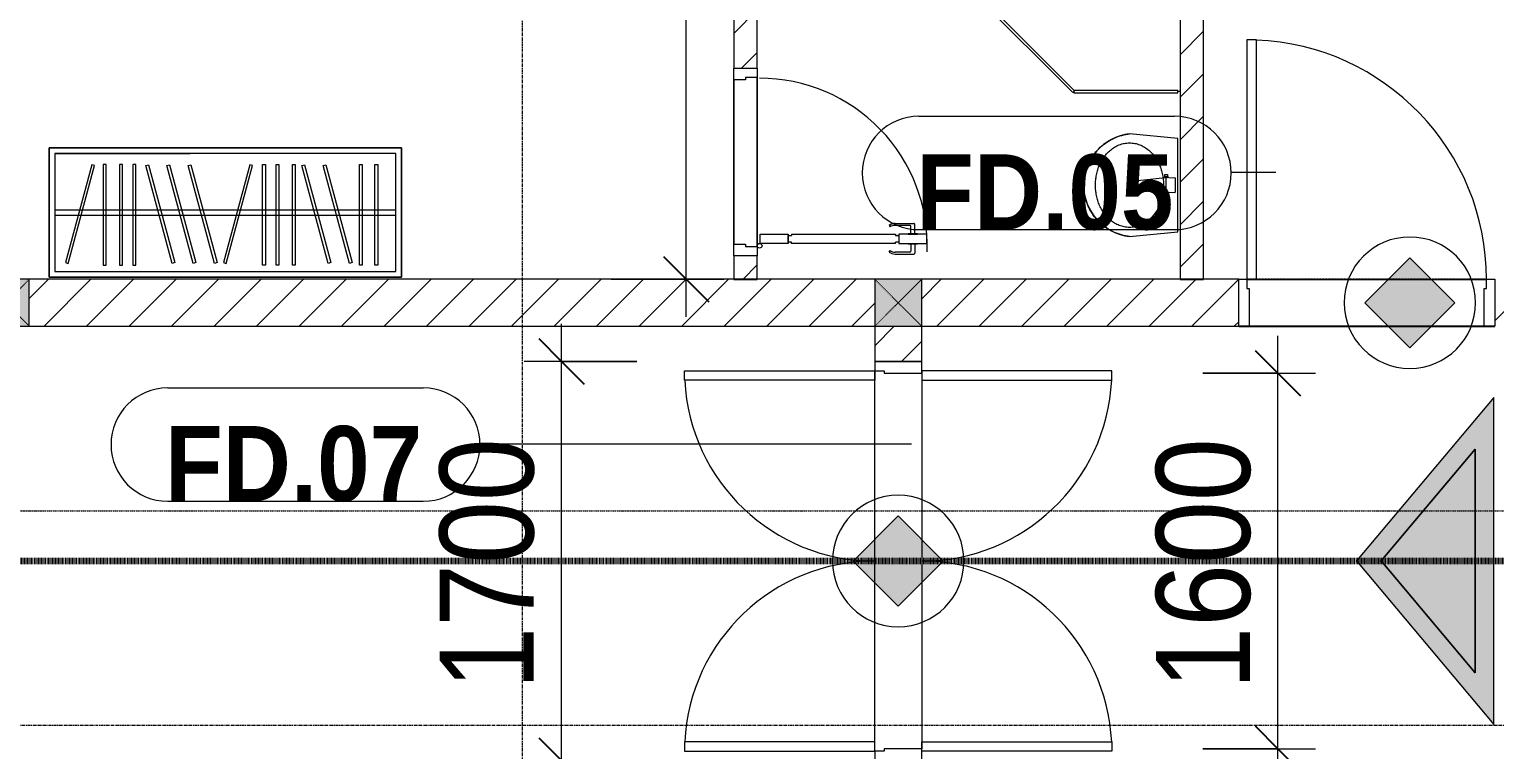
# Model space of a CAD drawing. Header units: millimetres. Extents: x 1591 to 239055, y -15958 to 83255.
# Drawn here: x 148732 to 154972, y 33734 to 36802 of the extents above; entities that cross this region are included whole.
import ezdxf

# ---------------------------------------------------------------- set-up
doc = ezdxf.new("R2010")
doc.units = ezdxf.units.MM
for name, pattern in [('1 NÉT CALL OUT', [6, 3, -3]), ('Dash', [6, 3, -3]), ('Dash 1_8_', [6.35, 3.175, -3.175]), ('Dash Dot 3_16_', [7.9375, 4.7625, -1.5875, 0, -1.5875]), ('Grid Line', [22.225, 12.7, -3.175, 3.175, -3.175])]:
    doc.linetypes.add(name, pattern=pattern)
for name, color, linetype, lineweight in [('0-1', 250, 'Continuous', 5), ('A-ANNO-DIMS', 211, 'Continuous', 9), ('A-ANNO-DIMS-160', 211, 'Continuous', 9), ('A-ANNO-NOTE', 131, 'Continuous', 9), ('A-AREA', 32, 'Dash 1_8_', 9), ('A-DETL-3', 90, '1 NÉT CALL OUT', 100), ('A-DETL-GENF-1', 9, 'Continuous', 9), ('A-DETL-GENF-2', 1, 'Continuous', 9), ('A-DOOR-1', 254, 'Continuous', 9), ('A-DOOR-2', 9, 'Continuous', 9), ('A-DOOR-3', 1, 'Continuous', 9), ('A-DOOR-FRAM-1', 1, 'Continuous', 9), ('A-DOOR-IDEN', 31, 'Continuous', 9), ('A-FLOR-2', 9, 'Continuous', 9), ('A-GLAZ-CURT-1', 254, 'Continuous', 9), ('A-GLAZ-CURT-2', 9, 'Continuous', 9), ('A-WALL', 113, 'Continuous', 9), ('A-WALL-1', 253, 'Continuous', 18), ('A-WALL-2', 9, 'Continuous', 9), ('A-WALL-3', 113, 'Continuous', 18), ('A-WALL-PATT-1', 10, 'Continuous', 9), ('A-WALL-PATT-2', 111, 'Continuous', 9), ('G-ANNO-SYMB-1', 111, 'Dash Dot 3_16_', 18), ('I-FURN-1', 254, 'Continuous', 9), ('P-SANR-FIXT-1', 254, 'Continuous', 9), ('S-COLS', 52, 'Continuous', 9), ('S-COLS-5', 52, 'Continuous', 18), ('S-COLS-HDLN', 52, 'Dash', 9), ('S-GRID-1', 1, 'Grid Line', 9)]:
    doc.layers.add(name, color=color, linetype=linetype, lineweight=lineweight)
doc.styles.add('Arial_B_5', font='arialbd_0.ttf', dxfattribs={"width": 0.9, "height": 320})
doc.styles.add('UTM Avo', font='UTM Avo.ttf', dxfattribs={"width": 0.9, "height": 400})
doc.dimstyles.new('1_Dim_chi_tiet_2_5', dxfattribs={"dimscale": 304.8, "dimtxt": 399.720379, "dimasz": 0.629921, "dimexe": 0.524934, "dimexo": 0.0625, "dimgap": 0.052493, "dimtad": 1, "dimdec": 0, "dimrnd": 5, "dimzin": 0, "dimdsep": 46, "dimtxsty": 'UTM Avo', "dimblk1": 'OBLIQUE', "dimblk2": 'OBLIQUE', "dimsah": 1, "dimcen": 0.09, "dimdle": 0.524934, "dimazin": 0, "dimtfac": 1, "dimtdec": 4, "dimtix": 1, "dimtmove": 0, "dimatfit": 3, "dimfxl": 1.049869, "dimfxlon": 1, "dimtvp": 1, "dimtolj": 1, "dimtzin": 0, "dimarcsym": 2})
pattern_1 = [(45, (0, 0), (-90.50967, 90.50967), [])]
pattern_2 = [(45, (95879.7, 0), (-90.50967, 90.50967), [])]

# ---------------------------------------------------------------- blocks, each defined once
blk = doc.blocks.new('TU QUAN AO-SUITE ROOM_3 - TU QUAN AO-SUITE ROOM_3-901193-TKCS_MB TẦNG 6-8')
at = {"layer": 'I-FURN-1'}
for p, q in [((-550, 1500), (0, 1500)), ((-550, 0), (-550, 1500)), ((0, 1500), (-550, 1500)), ((-550, 1500), (-550, 0)), ((0, 1500), (0, 0)), ((0, 0), (0, 1500)), ((-24, 1476), (-526, 1476)), ((-526, 1476), (-526, 600)), ((-526, 1476), (-526, 24)), ((-287, 576), (-287, 1476)), ((-263, 576), (-263, 1476)), ((-24, 24), (-24, 1476)), ((-480.1, 1386.9), (-480.1, 1398.9)), ((-480.1, 1398.9), (-50.1, 1398.9)), ((-480.1, 1386.9), (-480.1, 1398.9)), ((-50.1, 1386.9), (-480.1, 1386.9)), ((-50.1, 1398.9), (-50.1, 1386.9)), ((-480.1, 1320.5), (-480.1, 1332.5)), ((-480.1, 1332.5), (-50.1, 1332.5)), ((-480.1, 1320.5), (-480.1, 1332.5)), ((-50.1, 1320.5), (-480.1, 1320.5)), ((-50.1, 1332.5), (-50.1, 1320.5)), ((-478.3, 1178.1), (-61.3, 1289.9)), ((-58.2, 1278.3), (-475.2, 1166.5)), ((-61.3, 1289.9), (-58.2, 1278.3)), ((-478.3, 1086.9), (-61.3, 1198.6)), ((-58.2, 1187.1), (-475.2, 1075.3)), ((-61.3, 1198.6), (-58.2, 1187.1)), ((-475.2, 1166.5), (-478.3, 1178.1)), ((-475.2, 1075.3), (-478.3, 1086.9)), ((-480.1, 1035.3), (-480.1, 1047.3)), ((-480.1, 1047.3), (-50.1, 1047.3)), ((-480.1, 1035.3), (-480.1, 1047.3)), ((-50.1, 1035.3), (-480.1, 1035.3)), ((-50.1, 1047.3), (-50.1, 1035.3)), ((-480.1, 965.8), (-480.1, 977.8)), ((-480.1, 977.8), (-50.1, 977.8)), ((-480.1, 965.8), (-480.1, 977.8)), ((-50.1, 965.8), (-480.1, 965.8)), ((-50.1, 977.8), (-50.1, 965.8)), ((-480.1, 908.6), (-480.1, 920.6)), ((-480.1, 920.6), (-50.1, 920.6)), ((-480.1, 908.6), (-480.1, 920.6)), ((-50.1, 908.6), (-480.1, 908.6)), ((-50.1, 920.6), (-50.1, 908.6)), ((-475.2, 865.5), (-478.3, 853.9)), ((-478.3, 853.9), (-61.3, 742.1)), ((-58.2, 753.7), (-475.2, 865.5)), ((-61.3, 742.1), (-58.2, 753.7)), ((-478.3, 603.1), (-61.3, 714.9)), ((-58.2, 703.3), (-475.2, 591.5)), ((-61.3, 714.9), (-58.2, 703.3)), ((-550, 24), (-550, 576)), ((-526, 24), (-526, 600)), ((-478.3, 511.9), (-61.3, 623.6)), ((-475.2, 591.5), (-478.3, 603.1)), ((-58.2, 612.1), (-475.2, 500.3)), ((-287, 24), (-287, 576)), ((-263, 24), (-263, 576)), ((-61.3, 623.6), (-58.2, 612.1)), ((-478.3, 423.1), (-61.3, 534.9)), ((-475.2, 500.3), (-478.3, 511.9)), ((-58.2, 523.3), (-475.2, 411.5)), ((-61.3, 534.9), (-58.2, 523.3)), ((-475.2, 411.5), (-478.3, 423.1)), ((-480.1, 368.4), (-480.1, 356.4)), ((-50.1, 368.4), (-480.1, 368.4)), ((-480.1, 356.4), (-50.1, 356.4)), ((-50.1, 356.4), (-50.1, 368.4)), ((-480.1, 311.2), (-480.1, 299.2)), ((-50.1, 311.2), (-480.1, 311.2)), ((-480.1, 299.2), (-50.1, 299.2)), ((-50.1, 299.2), (-50.1, 311.2)), ((-480.1, 241.7), (-480.1, 229.7)), ((-50.1, 241.7), (-480.1, 241.7)), ((-480.1, 229.7), (-50.1, 229.7)), ((-475.2, 192.7), (-478.3, 181.1)), ((-58.2, 80.9), (-475.2, 192.7)), ((-50.1, 229.7), (-50.1, 241.7)), ((-478.3, 181.1), (-61.3, 69.4)), ((-61.3, 69.4), (-58.2, 80.9)), ((-526, 24), (-24, 24)), ((0, 0), (-550, 0)), ((-550, 0), (0, 0))]:
    blk.add_line(p, q, dxfattribs=at)
blk = doc.blocks.new('bonruatreo - Chậu rửa-V29-TKCS_MB TẦNG 6-8')
at = {"layer": 'P-SANR-FIXT-1'}
for p, q in [((198.4, 0), (-198.4, 0)), ((165, 0), (-165, 0)), ((218.6, -205), (198.4, 0)), ((-198.4, 0), (-218.6, -205)), ((-44.7, -42.8), (-35.6, -42.8)), ((-44.7, -54.2), (-44.7, -42.8)), ((-35.6, -54.2), (-44.7, -54.2)), ((-35.6, -42.8), (-35.6, -44.2)), ((-35.6, -44.2), (-33.1, -44.2)), ((-35.6, -44.2), (-35.6, -52.9)), ((-35.6, -52.9), (-35.6, -54.2)), ((-32.2, -52.9), (-35.6, -52.9)), ((-32.2, -52.9), (-33.1, -44.2)), ((-33, -37.3), (-31.4, -12.2)), ((32.7, -48.5), (-32.7, -48.5)), ((-18.5, -182.5), (-32.2, -52.9)), ((-30.2, -11), (30.2, -11)), ((33, -45.4), (18.5, -182.5)), ((31.4, -12.2), (33, -37.3)), ((18.5, -182.5), (-18.5, -182.5))]:
    blk.add_line(p, q, dxfattribs=at)
at = {"layer": 'P-SANR-FIXT-1', "flags": 128}
blk.add_lwpolyline([(218.6, -205), (217.4, -213.7), (215.9, -222.4), (214, -231), (211.8, -239.5), (209.3, -247.9), (206.4, -256.2), (203.2, -264.4), (199.6, -272.5), (195.8, -280.4), (191.6, -288.1), (187.1, -295.7), (182.3, -303.1), (177.3, -310.3), (171.9, -317.3), (166.3, -324.1), (160.4, -330.6), (154.2, -336.9), (147.8, -342.9), (141.2, -348.7), (134.3, -354.2), (127.3, -359.4), (120, -364.4), (112.5, -369), (104.9, -373.4), (97.1, -377.4), (89.1, -381.2), (81, -384.6), (72.7, -387.6), (64.4, -390.4), (55.9, -392.8), (47.3, -394.8), (38.7, -396.6), (30, -397.9), (21.3, -399), (12.5, -399.6), (3.7, -400), (-5.1, -399.9), (-13.9, -399.6), (-22.6, -398.8), (-31.4, -397.8), (-40.1, -396.3), (-48.7, -394.5), (-57.2, -392.4), (-65.7, -390), (-74, -387.2), (-82.2, -384.1), (-90.3, -380.6), (-98.3, -376.8), (-106.1, -372.7), (-113.7, -368.3), (-121.1, -363.6), (-128.4, -358.7), (-135.4, -353.4), (-142.2, -347.8), (-148.8, -342), (-155.2, -335.9), (-161.3, -329.6), (-167.2, -323), (-172.8, -316.2), (-178.1, -309.2), (-183.1, -302), (-187.8, -294.6), (-192.2, -287), (-196.4, -279.2), (-200.2, -271.3), (-203.7, -263.2), (-206.8, -255), (-209.7, -246.6), (-212.2, -238.2), (-214.3, -229.7), (-216.1, -221.1), (-217.6, -212.4), (-218.6, -205)], dxfattribs=at)
at = {"layer": 'P-SANR-FIXT-1'}
for centre, radius, start, end in [((5.5, -41.4), 38.7, 173.96598, 184.14573), ((-30.1, -12.3), 1.3, 91.22785, 176.40027), ((30.1, -12.3), 1.3, 3.59973, 88.77215), ((-5.5, -41.4), 38.7, 353.96598, 6.03402), ((0, -180), 220, 186.52498, 353.47502)]:
    blk.add_arc(centre, radius, start, end, dxfattribs=at)
for points in [[(-180, -205), (-180, -197.6), (-178.6, -182.7), (-172.4, -161.2), (-162.5, -141.1), (-149.4, -123), (-133.8, -107), (-116.1, -93.4), (-96.9, -82.1), (-76.5, -73.2), (-55.2, -66.5), (-33.3, -62.1), (-11.2, -59.9), (11.1, -59.9), (33.3, -62.1), (55.2, -66.5), (76.5, -73.2), (96.9, -82.1), (116.1, -93.4), (133.8, -107.1), (149.5, -123), (162.5, -141.2), (172.4, -161.2), (178.6, -182.7), (180, -197.6), (180, -205)], [(180, -205), (180, -212.4), (178.6, -227.3), (172.4, -248.8), (162.5, -268.8), (149.5, -287), (133.8, -302.9), (116.1, -316.6), (96.9, -327.9), (76.5, -336.8), (55.2, -343.5), (33.3, -347.9), (11.1, -350.1), (-11.2, -350.1), (-33.3, -347.9), (-55.2, -343.5), (-76.5, -336.8), (-96.9, -327.9), (-116.1, -316.6), (-133.8, -303), (-149.4, -287), (-162.5, -268.9), (-172.4, -248.8), (-178.6, -227.3), (-180, -212.4), (-180, -205)]]:
    blk.add_open_spline(points, degree=3, dxfattribs=at)
blk = doc.blocks.new('System Panel - Glazed-588850-TKCS_MB TẦNG 6-8')
at = {"layer": 'A-GLAZ-CURT-2'}
for p, q in [((221.3, 5), (-221.3, 5)), ((-221.3, 5), (-221.3, -5)), ((221.3, -5), (221.3, 5)), ((-221.3, -5), (221.3, -5))]:
    blk.add_line(p, q, dxfattribs=at)
blk = doc.blocks.new('System Panel - Glazed-580250-TKCS_MB TẦNG 6-8')
at = {"layer": 'A-GLAZ-CURT-2'}
for p, q in [((350.6, 5), (-350.6, 5)), ((-350.6, 5), (-350.6, -5)), ((350.6, -5), (350.6, 5)), ((-350.6, -5), (350.6, -5))]:
    blk.add_line(p, q, dxfattribs=at)
blk = doc.blocks.new('DOOR_CW_01 CANH MO-PANEL KINH - DIG_02-800x2200-CỬA NHÔM KÍNH-V25-TKCS_MB TẦNG 6-8')
at = {"layer": 'A-DETL-GENF-1'}
for p, q in [((-347, -182), (-347, -62)), ((-347, -62), (-307, -62)), ((-307, -62), (-307, -182)), ((-307, -182), (-347, -182)), ((-341, -196), (-341, -182)), ((-341, -182), (-313, -182)), ((-313, -182), (-313, -196)), ((-347, -196), (-341, -196)), ((-347, -638), (-347, -196)), ((-307, -196), (-313, -196)), ((-307, -196), (-307, -638)), ((-383.9, -611.2), (-377.3, -615.8)), ((-270.1, -611.2), (-276.7, -615.8)), ((-392, -637), (-392, -716.5)), ((-384, -699.5), (-384, -637)), ((-347, -638), (-341, -638)), ((-307, -652), (-347, -652)), ((-347, -652), (-347, -772)), ((-341, -652), (-341, -638)), ((-313, -652), (-341, -652)), ((-307, -638), (-313, -638)), ((-313, -638), (-313, -652)), ((-307, -772), (-307, -652)), ((-270, -699.5), (-270, -637)), ((-262, -637), (-262, -716.5)), ((-349, -720.5), (-388, -720.5)), ((-349, -703.5), (-380, -703.5)), ((-349, -692.2), (-349, -731.8)), ((-347, -692.2), (-349, -692.2)), ((-349, -731.8), (-347, -731.8)), ((-347, -692.2), (-347, -731.8)), ((-307, -692.2), (-307, -731.8)), ((-307, -692.2), (-305, -692.2)), ((-305, -731.8), (-307, -731.8)), ((-305, -692.2), (-305, -731.8)), ((-305, -703.5), (-274, -703.5)), ((-305, -720.5), (-266, -720.5)), ((-347, -772), (-307, -772))]:
    blk.add_line(p, q, dxfattribs=at)
blk.add_circle((-357, -60), 10, dxfattribs=at)
for centre, radius, start, end in [((-357, -60), 714, 268, 0), ((-347, -637), 45, 145, 180), ((-347, -637), 37, 145, 180), ((-307, -637), 37, 0, 35), ((-307, -637), 45, 360, 35), ((-388, -716.5), 4, 180, 270), ((-380, -699.5), 4, 180, 270), ((-274, -699.5), 4, 270, 0), ((-266, -716.5), 4, 270, 0)]:
    blk.add_arc(centre, radius, start, end, dxfattribs=at)
at = {"layer": 'A-DOOR-2'}
for p, q in [((-400, -50), (-400, 50)), ((-400, 50), (-350, 50)), ((-350, 50), (-350, 0)), ((350, 0), (350, 50)), ((350, 50), (400, 50)), ((400, 50), (400, -50)), ((-360, -50), (-400, -50)), ((-360, 0), (-360, -50)), ((-350, 0), (-360, 0)), ((-357, -50), (-332, -50)), ((360, 0), (350, 0)), ((360, -50), (360, 0)), ((400, -50), (360, -50))]:
    blk.add_line(p, q, dxfattribs=at)
blk = doc.blocks.new('NCV_TKTC_TANG 6 - 8_rvt-2-TKCS_MB TẦNG 6-8')
at = {"layer": 'A-WALL-PATT-1'}
h = blk.add_hatch(dxfattribs=at)
h.set_pattern_fill('FP_1', color=256, style=0, pattern_type=2)
h.set_pattern_definition(pattern_1)
h.paths.add_polyline_path([(57752.6, 35736.9), (57852.6, 35736.9), (57852.6, 37736.9), (57752.6, 37736.9), (57752.6, 36318.4)])
h.paths.add_polyline_path([(57752.6, 37836.9), (57852.6, 37836.9), (57852.6, 40136.9), (57752.6, 40136.9), (57752.6, 38434.7)])
h = blk.add_hatch(dxfattribs=at)
h.set_pattern_fill('FP_1', color=256, style=0, pattern_type=2)
h.set_pattern_definition(pattern_1)
h.paths.add_polyline_path([(55952.6, 35736.9), (55952.6, 35836.9), (55852.6, 35836.9), (55852.6, 35736.9)])
h.paths.add_polyline_path([(55852.6, 36636.9), (55952.6, 36636.9), (55952.6, 37736.9), (55852.6, 37736.9), (55852.6, 37376.6)])
at = {"layer": 'A-FLOR-2'}
for p, q in [((55852.6, 35886.9), (55852.6, 36586.9)), ((55852.6, 36586.9), (55852.6, 35886.9)), ((55952.6, 35876.9), (55952.6, 36596.9)), ((57752.6, 36536.9), (57742.6, 36536.9)), ((58037.6, 35736.9), (59057.6, 35736.9)), ((59057.6, 35736.9), (58037.6, 35736.9)), ((58002.6, 35536.9), (59092.6, 35536.9))]:
    blk.add_line(p, q, dxfattribs=at)
at = {"layer": 'A-WALL-1'}
for p, q in [((55852.6, 37736.9), (55852.6, 36636.9)), ((55952.6, 36636.9), (55952.6, 37736.9)), ((57752.6, 37736.9), (57752.6, 35736.9)), ((57852.6, 35736.9), (57852.6, 37736.9)), ((55852.6, 36636.9), (55952.6, 36636.9)), ((55952.6, 35836.9), (55852.6, 35836.9)), ((55852.6, 35836.9), (55852.6, 35736.9)), ((55952.6, 35736.9), (55952.6, 35836.9)), ((55852.6, 35736.9), (55952.6, 35736.9)), ((57752.6, 35736.9), (57852.6, 35736.9))]:
    blk.add_line(p, q, dxfattribs=at)
at = {"layer": 'A-WALL-2'}
for p, q in [((55852.6, 35886.9), (55852.6, 36586.9)), ((55952.6, 36596.9), (55952.6, 35876.9))]:
    blk.add_line(p, q, dxfattribs=at)
at = {"layer": 'A-DOOR-1', "rotation": 90.00000000000078}
blk.add_blockref('DOOR_CW_01 CANH MO-PANEL KINH - DIG_02-800x2200-CỬA NHÔM KÍNH-V25-TKCS_MB TẦNG 6-8', (55902.6, 36236.9), dxfattribs=at)
at = {"layer": 'A-GLAZ-CURT-1'}
for name, p, rotation in [('System Panel - Glazed-580250-TKCS_MB TẦNG 6-8', (57052.1, 36784.8), 135.0000000000001), ('System Panel - Glazed-588850-TKCS_MB TẦNG 6-8', (57521.3, 36536.9), 180)]:
    blk.add_blockref(name, p, dxfattribs=dict(at, rotation=rotation))
at = {"layer": 'I-FURN-1', "rotation": 270.0000000000003}
blk.add_blockref('TU QUAN AO-SUITE ROOM_3 - TU QUAN AO-SUITE ROOM_3-901193-TKCS_MB TẦNG 6-8', (52937.6, 35746.9), dxfattribs=at)
at = {"layer": 'P-SANR-FIXT-1', "rotation": 269.9999999999999}
blk.add_blockref('bonruatreo - Chậu rửa-V29-TKCS_MB TẦNG 6-8', (57742.6, 36138.3), dxfattribs=at)
blk = doc.blocks.new('G1_SOF - BO TRU - 200x200-3056268-TKCS_MB TẦNG 6-8')
at = {"layer": 'S-COLS'}
blk.add_hatch(color=256, dxfattribs=at).paths.add_polyline_path([(100, -100), (100, 100), (-100, 100), (-100, -100)])
at = {"layer": 'S-COLS-5'}
for p, q in [((100, 100), (-100, 100)), ((-100, 100), (-100, -100)), ((100, -100), (100, 100)), ((-100, -100), (100, -100))]:
    blk.add_line(p, q, dxfattribs=at)
at = {"layer": 'S-COLS-HDLN'}
for p, q in [((100, 100), (-100, -100)), ((-100, 100), (100, -100))]:
    blk.add_line(p, q, dxfattribs=at)
blk = doc.blocks.new('FD_05 - FD_05-1000x2200mm-835433-TKCS_MB TẦNG 6-8')
at = {"layer": 'A-DETL-GENF-2'}
for p, q in [((510, -100), (470, -100)), ((470, -100), (470, -1120)), ((510, -1120), (510, -100)), ((470, -1120), (510, -1120))]:
    blk.add_line(p, q, dxfattribs=at)
blk.add_arc((510, -100), 1020, 180, 267.75253, dxfattribs=at)
at = {"layer": 'A-DOOR-FRAM-1'}
for p, q in [((-545, 100), (-500, 100)), ((-545, -100), (-545, 100)), ((-500, 100), (-500, -60)), ((500, 100), (545, 100)), ((500, -60), (500, 100)), ((545, 100), (545, -100)), ((-500, -60), (-510, -60)), ((-510, -60), (-510, -100)), ((510, -60), (500, -60)), ((510, -100), (510, -60)), ((-510, -100), (-545, -100)), ((545, -100), (510, -100))]:
    blk.add_line(p, q, dxfattribs=at)
blk = doc.blocks.new('FD_07 - FD_07-1700x2200-CỬA ĐI 2 CÁNH-910693-TKCS_MB TẦNG 6-8')
at = {"layer": 'A-DETL-GENF-2'}
for p, q in [((-810, 910), (-810, 100)), ((-770, 910), (-810, 910)), ((-770, 100), (-770, 910)), ((770, 100), (770, 910)), ((770, 910), (810, 910)), ((810, 910), (810, 100)), ((-810, 100), (-770, 100)), ((810, 100), (770, 100)), ((-810, -910), (-810, -100)), ((-810, -100), (-770, -100)), ((-770, -100), (-770, -910)), ((810, -100), (770, -100)), ((770, -100), (770, -910)), ((810, -910), (810, -100)), ((-770, -910), (-810, -910)), ((770, -910), (810, -910))]:
    blk.add_line(p, q, dxfattribs=at)
for centre, start, end in [((-810, 100), 0, 87.16943), ((810, 100), 92.83057, 180), ((-810, -100), 272.83057, 360), ((810, -100), 180, 267.16943)]:
    blk.add_arc(centre, 810, start, end, dxfattribs=at)
at = {"layer": 'A-DOOR-3'}
for p, q in [((-810, 100), (810, 100)), ((800, -100), (-800, -100))]:
    blk.add_line(p, q, dxfattribs=at)
at = {"layer": 'A-DOOR-FRAM-1'}
for p, q in [((-810, 100), (-850, 100)), ((-850, 100), (-850, -100)), ((-810, 60), (-810, 100)), ((850, 100), (810, 100)), ((810, 100), (810, 60)), ((850, -100), (850, 100)), ((-800, 60), (-810, 60)), ((-800, -100), (-800, 60)), ((810, 60), (800, 60)), ((800, 60), (800, -100)), ((-850, -100), (-800, -100)), ((800, -100), (850, -100))]:
    blk.add_line(p, q, dxfattribs=at)
blk = doc.blocks.new('HDNDCT_GHI CHÚ CỬA CHỐNG CHÁY EI30 - HDNDCT_GHI CHÚ CỬA CHỐNG CHÁY EI30-2461928-TKCS_MB TẦNG 6-8')
at = {"layer": 'A-ANNO-NOTE'}
blk.add_hatch(color=256, dxfattribs=at).paths.add_polyline_path([(-1.2, 0), (0, 1.2), (1.2, 0), (0, -1.2)])
for p, q in [((0, 1.2), (-1.2, 0)), ((1.2, 0), (0, 1.2)), ((-1.2, 0), (0, -1.2)), ((0, -1.2), (1.2, 0))]:
    blk.add_line(p, q, dxfattribs=at)
for start, end in [(360, 180), (180, 360)]:
    blk.add_arc((0, 0), 1.75, start, end, dxfattribs=at)
blk = doc.blocks.new('HDNDCT_MŨI TÊN THOÁT HIỂM - HDNDCT_MŨI TÊN THOÁT HIỂM-1614704-TKCS_MB TẦNG 6-8')
at = {"layer": 'A-ANNO-NOTE'}
h = blk.add_hatch(color=256, dxfattribs=at)
h.paths.add_polyline_path([(-3.153, 0), (0.5, 4.353), (0.5, -4.353)])
h.paths.add_polyline_path([(-2.5, 0), (0, -2.979), (0, 2.979)])
blk.add_hatch(color=256, dxfattribs=at).paths.add_polyline_path([(0, 2.979), (0, -2.979), (-2.5, 0)])
for p, q in [((0.5, 4.353), (-3.153, 0)), ((0.5, -4.353), (0.5, 4.353)), ((-2.5, 0), (0, 2.979)), ((0, 2.979), (-2.5, 0)), ((0, 2.979), (0, -2.979)), ((0, -2.979), (0, 2.979)), ((-3.153, 0), (0.5, -4.353)), ((0, -2.979), (-2.5, 0)), ((-2.5, 0), (0, -2.979))]:
    blk.add_line(p, q, dxfattribs=at)
blk = doc.blocks.new('DIMBLOCK154-TKCS_MB TẦNG 6-8')
at = {"layer": 'A-ANNO-DIMS-160'}
for p, q in [((151529.6, 35577.4), (151529.6, 44496.9)), ((151209.6, 44336.9), (151689.6, 44336.9)), ((151529.6, 44336.9), (151209.6, 44336.9)), ((151209.6, 35737.4), (151689.6, 35737.4)), ((151529.6, 35737.4), (151209.6, 35737.4))]:
    blk.add_line(p, q, dxfattribs=at)
at = {"layer": 'A-ANNO-DIMS-160', "lineweight": 25}
for p, q in [((151529.6, 44336.9), (151433.6, 44432.9)), ((151529.6, 44336.9), (151625.6, 44240.9)), ((151529.6, 35737.4), (151433.6, 35833.4)), ((151529.6, 35737.4), (151625.6, 35641.4))]:
    blk.add_line(p, q, dxfattribs=at)
at = {"layer": 'A-ANNO-DIMS-160', "color": 0, "insert": (151009.9, 39489.4), "char_height": 400, "width": 1314.636, "attachment_point": 1, "rotation": 90, "line_spacing_factor": 1.110334, "style": 'UTM Avo'}
blk.add_mtext('8600', dxfattribs=at)
blk = doc.blocks.new('_Oblique')
at = {"color": 0, "linetype": 'ByBlock', "lineweight": -2}
blk.add_line((-0.5, -0.5), (0.5, 0.5), dxfattribs=at)
blk = doc.blocks.new('DIMBLOCK165-TKCS_MB TẦNG 6-8')
at = {"layer": 'A-ANNO-DIMS-160'}
for p, q in [((150998.9, 33527.1), (150998.9, 35547.1)), ((151318.9, 35387.1), (150838.9, 35387.1)), ((150998.9, 35387.1), (151318.9, 35387.1)), ((151318.9, 33687.1), (150838.9, 33687.1)), ((150998.9, 33687.1), (151318.9, 33687.1))]:
    blk.add_line(p, q, dxfattribs=at)
at = {"layer": 'A-ANNO-DIMS-160', "lineweight": 25}
for p, q in [((150998.9, 35387.1), (150902.9, 35483.1)), ((150998.9, 35387.1), (151094.9, 35291.1)), ((150998.9, 33687.1), (150902.9, 33783.1)), ((150998.9, 33687.1), (151094.9, 33591.1))]:
    blk.add_line(p, q, dxfattribs=at)
at = {"layer": 'A-ANNO-DIMS-160', "color": 0, "insert": (150479.3, 33989.4), "char_height": 400, "width": 1314.636, "attachment_point": 1, "rotation": 90, "line_spacing_factor": 1.110334, "style": 'UTM Avo'}
blk.add_mtext('1700', dxfattribs=at)
blk = doc.blocks.new('DIMBLOCK211-TKCS_MB TẦNG 6-8')
at = {"layer": 'A-ANNO-DIMS-160'}
for p, q in [((154049.5, 33577.1), (154049.5, 35497.1)), ((153729.5, 35337.1), (154209.5, 35337.1)), ((154049.5, 35337.1), (153729.5, 35337.1)), ((153729.5, 33737.1), (154209.5, 33737.1)), ((154049.5, 33737.1), (153729.5, 33737.1))]:
    blk.add_line(p, q, dxfattribs=at)
at = {"layer": 'A-ANNO-DIMS-160', "lineweight": 25}
for p, q in [((154049.5, 35337.1), (153953.5, 35433.1)), ((154049.5, 35337.1), (154145.5, 35241.1)), ((154049.5, 33737.1), (153953.5, 33833.1)), ((154049.5, 33737.1), (154145.5, 33641.1))]:
    blk.add_line(p, q, dxfattribs=at)
at = {"layer": 'A-ANNO-DIMS-160', "color": 0, "insert": (153529.9, 33989.4), "char_height": 400, "width": 1314.636, "attachment_point": 1, "rotation": 90, "line_spacing_factor": 1.110334, "style": 'UTM Avo'}
blk.add_mtext('1600', dxfattribs=at)
blk = doc.blocks.new('STN_Door Tag - STN_Door Tag-1788670-TKCS_MB TẦNG 6-8')
at = {"layer": 'A-DOOR-IDEN'}
for p, q in [((-3.37, 1.495), (3.431, 1.495)), ((-3.37, -1.524), (3.431, -1.524))]:
    blk.add_line(p, q, dxfattribs=at)
for centre, start, end in [((-3.37, -0.015), 90, 270), ((3.431, -0.015), 270, 90)]:
    blk.add_arc(centre, 1.509, start, end, dxfattribs=at)

msp = doc.modelspace()

# ---------------------------------------------------------------- hatches: boundary and pattern name
at = {"layer": 'A-WALL-PATT-2'}
h = msp.add_hatch(dxfattribs=at)
h.set_pattern_fill('FP_1', color=256, style=0, pattern_type=2)
h.set_pattern_definition(pattern_2)
h.paths.add_polyline_path([(172949.8, 35537.4), (173132.3, 35537.4), (173132.3, 35737.4), (170132.6, 35737.4), (170132.6, 35537.4)])
h.paths.add_polyline_path([(169725.8, 35537.4), (169932.6, 35537.4), (169932.6, 35737.4), (167982.3, 35737.4), (167982.3, 35537.4), (168919.7, 35537.4)])
h.paths.add_polyline_path([(161932.6, 35537.4), (162082.3, 35537.4), (162082.3, 35737.4), (161932.6, 35737.4), (161932.6, 35543.2)])
h.paths.add_polyline_path([(161732.6, 35537.4), (161732.6, 35737.4), (156932.3, 35737.4), (156932.3, 35537.4), (161665.6, 35537.4)])
h.paths.add_polyline_path([(163277.7, 35537.4), (164932.3, 35537.4), (164932.3, 35737.4), (163172.3, 35737.4), (163172.3, 35537.4)])
h.paths.add_polyline_path([(166501.7, 35537.4), (166892.3, 35537.4), (166892.3, 35737.4), (165132.3, 35737.4), (165132.3, 35537.4)])
h.paths.add_polyline_path([(155217.5, 35537.4), (156732.3, 35537.4), (156732.3, 35737.4), (154972.3, 35737.4), (154972.3, 35537.4)])
h.paths.add_polyline_path([(152332.3, 35537.4), (152332.3, 35737.4), (148732.3, 35737.4), (148732.3, 35537.4), (151993.5, 35537.4)])
h.paths.add_polyline_path([(153605.5, 35537.4), (153882.3, 35537.4), (153882.3, 35737.4), (152532.3, 35737.4), (152532.3, 35537.4), (152799.5, 35537.4)])
h.paths.add_polyline_path([(148532.3, 35537.4), (148532.3, 35737.4), (148382.3, 35737.4), (148382.3, 35537.4)])
h.paths.add_polyline_path([(147292.3, 35537.4), (147292.3, 35737.4), (145532.6, 35737.4), (145532.6, 35537.4), (147157.4, 35537.4)])
h.paths.add_polyline_path([(142321.4, 35537.4), (145332.6, 35537.4), (145332.6, 35737.4), (140532.3, 35737.4), (140532.3, 35537.4), (141515.4, 35537.4)])
h = msp.add_hatch(dxfattribs=at)
h.set_pattern_fill('FP_1', color=256, style=0, pattern_type=2)
h.set_pattern_definition(pattern_2)
h.paths.add_polyline_path([(152332.3, 33536.9), (152532.3, 33536.9), (152532.3, 33687.1), (152332.3, 33687.1)])
h.paths.add_polyline_path([(152332.3, 35387.1), (152532.3, 35387.1), (152532.3, 35537.4), (152332.3, 35537.4)])

# ---------------------------------------------------------------- linework, layer by layer
at = {"layer": 'A-AREA'}
msp.add_line((154937.3, 35737.4), (153917.3, 35737.4), dxfattribs=at)
at = {"layer": 'A-DETL-3'}
msp.add_line((147762.3, 34537.4), (155962.3, 34537.4), dxfattribs=at)
at = {"layer": 'A-DOOR-IDEN'}
for p, q in [((154040, 36191.9), (153850.3, 36191.9)), ((152489.3, 35034.9), (150651.3, 35034.9))]:
    msp.add_line(p, q, dxfattribs=at)
at = {"layer": 'A-WALL'}
for p, q in [((153917.3, 35737.4), (154937.3, 35737.4)), ((154927.3, 35537.4), (153927.3, 35537.4)), ((152332.3, 33727.1), (152332.3, 35347.1)), ((152532.3, 35337.1), (152532.3, 33737.1))]:
    msp.add_line(p, q, dxfattribs=at)
at = {"layer": 'A-WALL-3'}
for p, q in [((152332.3, 35737.4), (148732.3, 35737.4)), ((153882.3, 35737.4), (152532.3, 35737.4)), ((153882.3, 35537.4), (153882.3, 35737.4)), ((148732.3, 35537.4), (152332.3, 35537.4)), ((152332.3, 35537.4), (152332.3, 35387.1)), ((152532.3, 35537.4), (153882.3, 35537.4)), ((152532.3, 35387.1), (152532.3, 35537.4)), ((152332.3, 35387.1), (152532.3, 35387.1))]:
    msp.add_line(p, q, dxfattribs=at)
at = {"layer": 'G-ANNO-SYMB-1'}
msp.add_line((124639, 34751.5), (229692.1, 34751.5), dxfattribs=at)
at = {"layer": 'S-GRID-1'}
for p, q in [((150832.3, 19149.4), (150832.3, 77012.5)), ((221768.6, 33836.9), (132338.5, 33836.9))]:
    msp.add_line(p, q, dxfattribs=at)

# ---------------------------------------------------------------- block references
at = {"layer": '0-1'}
msp.add_blockref('NCV_TKTC_TANG 6 - 8_rvt-2-TKCS_MB TẦNG 6-8', (95879.7, 0), dxfattribs=at)
at = {"layer": 'A-ANNO-NOTE', "xscale": 160, "yscale": 160, "zscale": 160}
for name, p in [('HDNDCT_GHI CHÚ CỬA CHỐNG CHÁY EI30 - HDNDCT_GHI CHÚ CỬA CHỐNG CHÁY EI30-2461928-TKCS_MB TẦNG 6-8', (154611, 35637.4)), ('HDNDCT_MŨI TÊN THOÁT HIỂM - HDNDCT_MŨI TÊN THOÁT HIỂM-1614704-TKCS_MB TẦNG 6-8', (154888.6, 34537.4)), ('HDNDCT_GHI CHÚ CỬA CHỐNG CHÁY EI30 - HDNDCT_GHI CHÚ CỬA CHỐNG CHÁY EI30-2461928-TKCS_MB TẦNG 6-8', (152432.3, 34537.1))]:
    msp.add_blockref(name, p, dxfattribs=at)
at = {"layer": 'A-DOOR-3'}
for name, p, rotation in [('FD_05 - FD_05-1000x2200mm-835433-TKCS_MB TẦNG 6-8', (154427.3, 35637.4), 180), ('FD_07 - FD_07-1700x2200-CỬA ĐI 2 CÁNH-910693-TKCS_MB TẦNG 6-8', (152432.3, 34537.1), 90)]:
    msp.add_blockref(name, p, dxfattribs=dict(at, rotation=rotation))
at = {"layer": 'A-DOOR-IDEN', "xscale": 159.9999999999999, "yscale": 159.9999999999999, "zscale": 159.9999999999999}
for p in [(153059.9, 36192.6), (149860.9, 35035.6)]:
    msp.add_blockref('STN_Door Tag - STN_Door Tag-1788670-TKCS_MB TẦNG 6-8', p, dxfattribs=at)
at = {"layer": 'S-COLS'}
for p in [(148632.3, 35637.4), (152432.3, 35637.4)]:
    msp.add_blockref('G1_SOF - BO TRU - 200x200-3056268-TKCS_MB TẦNG 6-8', p, dxfattribs=at)

# ---------------------------------------------------------------- texts
at = {"layer": 'A-DOOR-IDEN', "char_height": 320, "width": 1124.64, "attachment_point": 5, "line_spacing_factor": 0.936439, "style": 'Arial_B_5'}
for s, insert in [('\\pt7.2,14.4,21.6,28.8,36,43.2,50.4,57.6,64.8,72,79.2,86.4,93.6,100.8,108,115.2,122.4,129.6,136.8,144,151.2,158.4,165.6,172.8,180,187.2,194.4,201.6,208.8,216,223.2,230.4;FD.05', (153056.7, 36107.2)), ('\\pt7.2,14.4,21.6,28.8,36,43.2,50.4,57.6,64.8,72,79.2,86.4,93.6,100.8,108,115.2,122.4,129.6,136.8,144,151.2,158.4,165.6,172.8,180,187.2,194.4,201.6,208.8,216,223.2,230.4;FD.07', (149857.6, 34950.2))]:
    msp.add_mtext(s, dxfattribs=dict(at, insert=insert))

# ---------------------------------------------------------------- dimensions: what is measured, and where the dimension line sits
at = {"layer": 'A-ANNO-DIMS'}
for base, p1, p2, override, picture, middle in [((151529.5568, 44336.936), (151209.5568, 35737.3629), (151209.5568, 44336.936), {"dimpost": '<>', "dimfxl": 8599.573178}, 'DIMBLOCK154-TKCS_MB TẦNG 6-8', (151306.5647, 40037.1494)), ((150998.9, 35387.1), (151318.9, 33687.1), (151318.9, 35387.1), {"dimpost": '<>', "dimfxl": 1700}, 'DIMBLOCK165-TKCS_MB TẦNG 6-8', (150775.9, 34537.1)), ((154049.5, 35337.1), (153729.5, 33737.1), (153729.5, 35337.1), {"dimpost": '<>', "dimfxl": 1600}, 'DIMBLOCK211-TKCS_MB TẦNG 6-8', (153826.5, 34537.1))]:
    dim = msp.add_linear_dim(base=base, p1=p1, p2=p2, angle=90, dimstyle='1_Dim_chi_tiet_2_5', override=override, dxfattribs=at)
    dim.commit()
    dim.dimension.update_dxf_attribs({"geometry": picture, "text_midpoint": middle})

doc.saveas('drawing.dxf')
